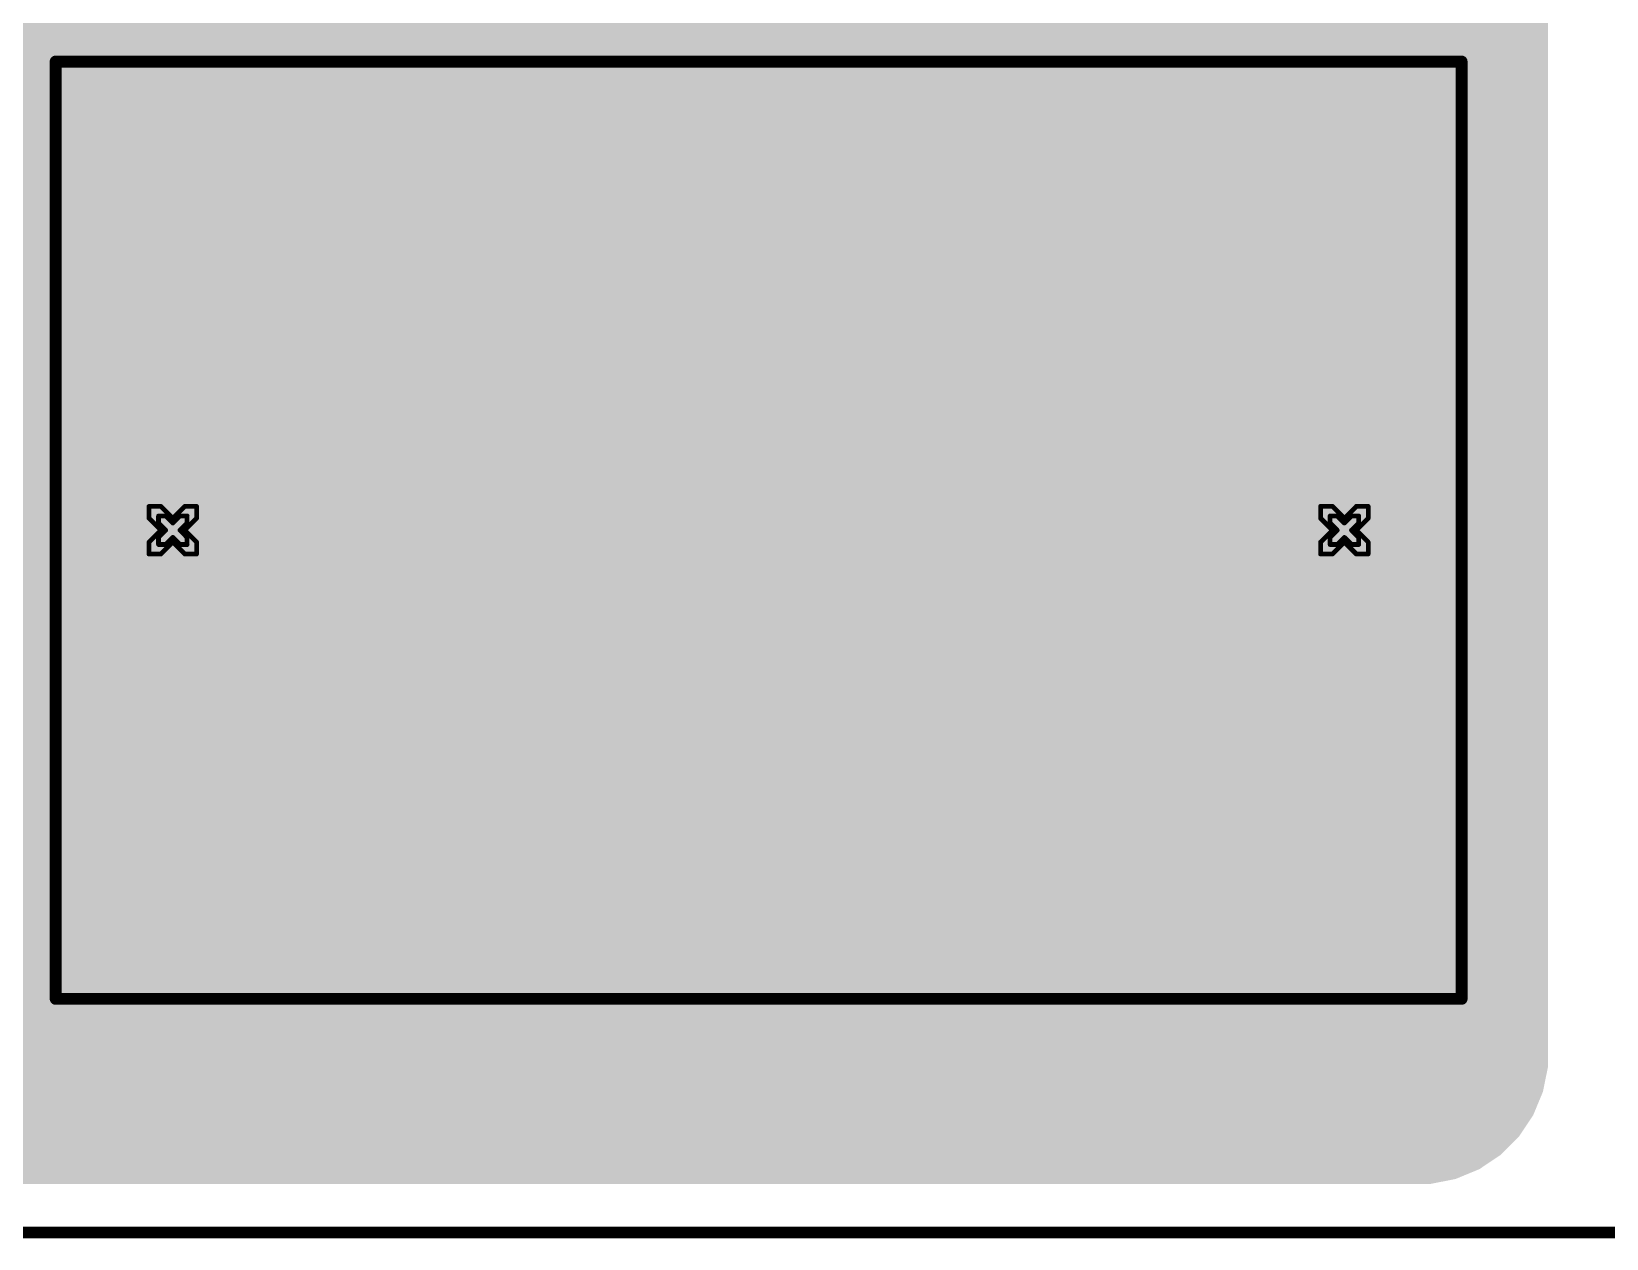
# Model space of a CAD drawing. Header units: inches. Extents: x -38 to 276, y -7 to 269.
# Drawn here: x 58.49 to 75.3, y -6.57 to 6.31 of the extents above; entities that cross this region are included whole.
import ezdxf

# ---------------------------------------------------------------- set-up
doc = ezdxf.new("R2010")
doc.units = ezdxf.units.IN
for name, color, linetype in [('Board Outline', 216, 'Continuous'), ('Bottom Layer', 5, 'Continuous'), ('Bottom Solder', 6, 'Continuous'), ('Drill Drawing', 1, 'Continuous'), ('Multi-Layer', 9, 'Continuous'), ('Pad Holes', 156, 'Continuous'), ('Top Layer', 1, 'Continuous'), ('Top Overlay', 2, 'Continuous'), ('Top Solder', 216, 'Continuous')]:
    doc.layers.add(name, color=color, linetype=linetype)

# ---------------------------------------------------------------- blocks, each defined once
blk = doc.blocks.new('890324024005_155')
at = {"layer": 'Bottom Layer'}
blk.add_hatch(color=5, dxfattribs=at).paths.add_polyline_path([(-7.15, 0.9), (-5.35, 0.9), (-5.35, -0.9), (-7.15, -0.9)])
h = blk.add_hatch(color=5, dxfattribs=at)
edge = h.paths.add_edge_path()
edge.add_arc((6.25, 0), 0.9, 0, 360)
at = {"layer": 'Bottom Solder'}
blk.add_hatch(color=6, dxfattribs=at).paths.add_polyline_path([(-7.252, 1.002), (-5.248, 1.002), (-5.248, -1.002), (-7.252, -1.002)])
h = blk.add_hatch(color=6, dxfattribs=at)
edge = h.paths.add_edge_path()
edge.add_arc((6.25, 0), 1.002, 0, 360)
at = {"layer": 'Multi-Layer'}
blk.add_hatch(color=9, dxfattribs=at).paths.add_polyline_path([(-7.15, 0.9), (-5.35, 0.9), (-5.35, -0.9), (-7.15, -0.9)])
h = blk.add_hatch(color=9, dxfattribs=at)
edge = h.paths.add_edge_path()
edge.add_arc((6.25, 0), 0.9, 0, 360)
at = {"layer": 'Pad Holes'}
h = blk.add_hatch(color=7, dxfattribs=at)
edge = h.paths.add_edge_path()
edge.add_arc((-6.25, 0), 0.46, 0, 360)
h = blk.add_hatch(color=7, dxfattribs=at)
edge = h.paths.add_edge_path()
edge.add_arc((6.25, 0), 0.46, 0, 360)
at = {"layer": 'Top Layer'}
blk.add_hatch(color=1, dxfattribs=at).paths.add_polyline_path([(-7.15, 0.9), (-5.35, 0.9), (-5.35, -0.9), (-7.15, -0.9)])
h = blk.add_hatch(color=1, dxfattribs=at)
edge = h.paths.add_edge_path()
edge.add_arc((6.25, 0), 0.9, 0, 360)
at = {"layer": 'Top Solder'}
blk.add_hatch(color=216, dxfattribs=at).paths.add_polyline_path([(-7.252, 1.002), (-5.248, 1.002), (-5.248, -1.002), (-7.252, -1.002)])
h = blk.add_hatch(color=216, dxfattribs=at)
edge = h.paths.add_edge_path()
edge.add_arc((6.25, 0), 1.002, 0, 360)
at = {"layer": 'Top Overlay'}
for points in [[(-7.5, -5, 0.127, 0.127, 0), (-7.5, 5, 0.127, 0.127, 0)], [(-7.5, 5, 0.127, 0.127, 0), (7.5, 5, 0.127, 0.127, 0)], [(7.5, -5, 0.127, 0.127, 0), (7.5, 5, 0.127, 0.127, 0)], [(-7.5, -5, 0.127, 0.127, 0), (7.5, -5, 0.127, 0.127, 0)]]:
    blk.add_lwpolyline(points, format="xyseb", dxfattribs=at)
for points in [[(-7.532, 5, 0.0635, 0.0635, 1), (-7.468, 5, 0.0635, 0.0635, 1)], [(-7.532, 5, 0.0635, 0.0635, 1), (-7.468, 5, 0.0635, 0.0635, 1)], [(7.468, 5, 0.0635, 0.0635, 1), (7.532, 5, 0.0635, 0.0635, 1)], [(7.468, 5, 0.0635, 0.0635, 1), (7.532, 5, 0.0635, 0.0635, 1)], [(-7.532, -5, 0.0635, 0.0635, 1), (-7.468, -5, 0.0635, 0.0635, 1)], [(-7.532, -5, 0.0635, 0.0635, 1), (-7.468, -5, 0.0635, 0.0635, 1)], [(7.468, -5, 0.0635, 0.0635, 1), (7.532, -5, 0.0635, 0.0635, 1)], [(7.468, -5, 0.0635, 0.0635, 1), (7.532, -5, 0.0635, 0.0635, 1)]]:
    blk.add_lwpolyline(points, format="xyseb", close=True, dxfattribs=at)

msp = doc.modelspace()

# ---------------------------------------------------------------- hatches: boundary and pattern name
at = {"layer": 'Bottom Layer'}
h = msp.add_hatch(color=5, dxfattribs=at)
h.paths.add_polyline_path([(66.813, 12.038), (73.47, 12.038), (73.47, 12.038), (73.47, 12.038), (73.589, 12.038), (73.822, 11.992), (74.041, 11.901), (74.239, 11.769), (74.407, 11.601), (74.539, 11.404), (74.63, 11.185), (74.676, 10.952), (74.676, 10.833), (74.676, -4.595), (74.676, -4.732), (74.622, -5.001), (74.517, -5.254), (74.365, -5.482), (74.171, -5.676), (73.943, -5.829), (73.689, -5.934), (73.42, -5.987), (54.61, -5.987), (41.674, -5.987), (41.584, -5.987), (41.407, -5.952), (41.24, -5.883), (41.091, -5.783), (40.963, -5.656), (40.863, -5.506), (40.794, -5.34), (40.759, -5.163), (40.759, -5.073), (40.759, -2.561), (40.759, -2.561), (40.759, -2.561), (40.759, -2.561), (40.755, -2.471), (40.749, -2.444), (40.72, -2.295), (40.651, -2.129), (40.551, -1.979), (40.424, -1.852), (40.275, -1.752), (40.109, -1.684), (39.933, -1.649), (39.843, -1.644), (36.684, -1.644), (36.684, -1.644), (36.594, -1.649), (36.418, -1.684), (36.252, -1.752), (36.102, -1.852), (35.975, -1.979), (35.876, -2.129), (35.807, -2.295), (35.772, -2.471), (35.767, -2.561), (35.767, -5.127), (35.767, -5.127), (35.767, -5.212), (35.734, -5.378), (35.67, -5.535), (35.575, -5.676), (35.456, -5.795), (35.315, -5.89), (35.158, -5.954), (34.992, -5.987), (34.907, -5.987), (12.464, -5.987), (12.337, -5.987), (12.088, -5.938), (11.854, -5.841), (11.643, -5.7), (11.463, -5.521), (11.323, -5.31), (11.225, -5.075), (11.176, -4.827), (11.176, -4.7), (11.176, 2.902), (11.176, 3.042), (11.23, 3.315), (11.337, 3.573), (11.492, 3.804), (11.689, 4.001), (11.921, 4.156), (12.178, 4.263), (12.452, 4.317), (49.276, 4.317), (49.276, 4.317), (49.276, 4.317), (49.414, 4.317), (49.684, 4.264), (49.938, 4.158), (50.167, 4.005), (50.361, 3.811), (50.514, 3.582), (50.619, 3.328), (50.673, 3.058), (50.673, 2.92), (50.673, 0.507), (50.68, 0.37), (50.733, 0.102), (50.838, -0.151), (50.99, -0.379), (51.184, -0.573), (51.411, -0.725), (51.664, -0.83), (51.933, -0.883), (52.07, -0.89), (55.626, -0.89), (63.889, -0.89), (64.008, -0.89), (64.008, -0.89), (64.008, -0.89), (64.008, -0.89), (64.155, -0.882), (64.444, -0.824), (64.717, -0.71), (64.961, -0.546), (65.169, -0.337), (65.332, -0.091), (65.444, 0.181), (65.501, 0.471), (65.508, 0.618), (65.508, 3.328), (65.508, 10.614), (65.508, 10.733), (65.508, 10.733), (65.508, 10.733), (65.508, 10.733), (65.508, 10.862), (65.558, 11.114), (65.657, 11.352), (65.799, 11.565), (65.981, 11.747), (66.195, 11.89), (66.433, 11.988), (66.685, 12.038)])
h.paths.add_polyline_path([(25.285, 0.309), (24.793, 0.309), (24.311, 0.213), (23.857, 0.024), (23.448, -0.249), (23.101, -0.596), (22.828, -1.005), (22.639, -1.459), (22.543, -1.942), (22.543, -2.433), (22.639, -2.915), (22.828, -3.37), (23.101, -3.778), (23.448, -4.126), (23.857, -4.399), (24.311, -4.587), (24.793, -4.683), (25.285, -4.683), (25.767, -4.587), (26.222, -4.399), (26.63, -4.126), (26.978, -3.778), (27.251, -3.37), (27.439, -2.915), (27.535, -2.433), (27.535, -1.942), (27.439, -1.459), (27.251, -1.005), (26.978, -0.596), (26.63, -0.249), (26.222, 0.024), (25.767, 0.213)], flags=0)
at = {"layer": 'Top Layer'}
msp.add_hatch(color=1, dxfattribs=at).paths.add_polyline_path([(50.607, 12), (50.607, 12), (64.775, 12), (64.952, 12), (65.299, 11.931), (65.626, 11.795), (65.921, 11.599), (66.171, 11.349), (66.367, 11.054), (66.503, 10.727), (66.572, 10.38), (66.572, 10.203), (66.572, 10.203), (66.572, 10.203), (66.572, -4.444), (66.572, -4.584), (66.518, -4.857), (66.411, -5.115), (66.256, -5.346), (66.059, -5.544), (65.827, -5.699), (65.569, -5.805), (65.296, -5.86), (65.157, -5.86), (46.937, -5.86), (46.756, -5.824), (46.586, -5.753), (46.433, -5.651), (46.302, -5.52), (46.2, -5.367), (46.129, -5.197), (46.093, -5.016), (46.093, -2.375), (46.089, -2.291), (46.056, -2.126), (45.992, -1.97), (45.898, -1.83), (45.779, -1.711), (45.639, -1.618), (45.484, -1.553), (45.351, -1.527), (45.318, -1.521), (45.234, -1.516), (45.234, -1.516), (45.234, -1.516), (45.234, -1.516), (41.938, -1.516), (41.856, -1.521), (41.695, -1.552), (41.544, -1.615), (41.407, -1.706), (41.291, -1.822), (41.2, -1.959), (41.137, -2.11), (41.113, -2.231), (41.105, -2.271), (41.101, -2.353), (41.101, -2.353), (41.101, -2.353), (41.101, -4.89), (41.101, -4.986), (41.064, -5.173), (40.991, -5.349), (40.885, -5.508), (40.75, -5.643), (40.591, -5.749), (40.415, -5.822), (40.257, -5.854), (40.132, -5.86), (40.132, -5.86), (21.86, -5.86), (21.732, -5.86), (21.481, -5.81), (21.244, -5.712), (21.032, -5.57), (20.851, -5.389), (20.708, -5.176), (20.611, -4.94), (20.561, -4.689), (20.561, -4.561), (20.561, 1.958), (20.561, 2.147), (20.634, 2.517), (20.779, 2.866), (20.989, 3.181), (21.256, 3.448), (21.57, 3.658), (21.919, 3.802), (22.29, 3.876), (47.564, 3.876), (47.705, 3.883), (47.981, 3.938), (48.241, 4.046), (48.475, 4.202), (48.674, 4.401), (48.83, 4.635), (48.938, 4.895), (48.993, 5.171), (49, 5.312), (49, 5.312), (49, 10.391), (49, 10.55), (49.061, 10.86), (49.182, 11.153), (49.358, 11.417), (49.582, 11.641), (49.845, 11.817), (50.138, 11.938), (50.449, 12)])

# ---------------------------------------------------------------- linework, layer by layer
at = {"layer": 'Board Outline'}
msp.add_lwpolyline([(-0.741, -6.505, 0.127, 0.127, 0), (112.859, -6.505, 0.127, 0.127, 0)], format="xyseb", dxfattribs=at)
at = {"layer": 'Drill Drawing'}
for points in [[(59.749, 1.115, 0.0508, 0.0508, 0), (59.749, 1.242, 0.0508, 0.0508, 0)], [(59.749, 1.242, 0.0508, 0.0508, 0), (59.876, 1.242, 0.0508, 0.0508, 0)], [(59.876, 1.242, 0.0508, 0.0508, 0), (60.003, 1.115, 0.0508, 0.0508, 0)], [(60.003, 1.115, 0.0508, 0.0508, 0), (60.13, 1.242, 0.0508, 0.0508, 0)], [(60.13, 1.242, 0.0508, 0.0508, 0), (60.257, 1.242, 0.0508, 0.0508, 0)], [(60.257, 1.115, 0.0508, 0.0508, 0), (60.257, 1.242, 0.0508, 0.0508, 0)], [(72.249, 1.115, 0.0508, 0.0508, 0), (72.249, 1.242, 0.0508, 0.0508, 0)], [(72.249, 1.242, 0.0508, 0.0508, 0), (72.376, 1.242, 0.0508, 0.0508, 0)], [(72.376, 1.242, 0.0508, 0.0508, 0), (72.503, 1.115, 0.0508, 0.0508, 0)], [(72.503, 1.115, 0.0508, 0.0508, 0), (72.63, 1.242, 0.0508, 0.0508, 0)], [(72.63, 1.242, 0.0508, 0.0508, 0), (72.757, 1.242, 0.0508, 0.0508, 0)], [(72.757, 1.115, 0.0508, 0.0508, 0), (72.757, 1.242, 0.0508, 0.0508, 0)], [(59.749, 1.115, 0.0508, 0.0508, 0), (59.876, 0.988, 0.0508, 0.0508, 0)], [(59.749, 0.861, 0.0508, 0.0508, 0), (59.876, 0.988, 0.0508, 0.0508, 0)], [(59.85, 1.064, 0.0508, 0.0508, 0), (59.85, 1.14, 0.0508, 0.0508, 0)], [(59.85, 1.14, 0.0508, 0.0508, 0), (59.927, 1.14, 0.0508, 0.0508, 0)], [(59.85, 1.064, 0.0508, 0.0508, 0), (59.927, 0.988, 0.0508, 0.0508, 0)], [(59.85, 0.911, 0.0508, 0.0508, 0), (59.927, 0.988, 0.0508, 0.0508, 0)], [(59.927, 1.14, 0.0508, 0.0508, 0), (60.003, 1.064, 0.0508, 0.0508, 0)], [(60.003, 1.064, 0.0508, 0.0508, 0), (60.079, 1.14, 0.0508, 0.0508, 0)], [(60.079, 1.14, 0.0508, 0.0508, 0), (60.155, 1.14, 0.0508, 0.0508, 0)], [(60.079, 0.988, 0.0508, 0.0508, 0), (60.155, 1.064, 0.0508, 0.0508, 0)], [(60.079, 0.988, 0.0508, 0.0508, 0), (60.155, 0.911, 0.0508, 0.0508, 0)], [(60.13, 0.988, 0.0508, 0.0508, 0), (60.257, 1.115, 0.0508, 0.0508, 0)], [(60.13, 0.988, 0.0508, 0.0508, 0), (60.257, 0.861, 0.0508, 0.0508, 0)], [(60.155, 1.064, 0.0508, 0.0508, 0), (60.155, 1.14, 0.0508, 0.0508, 0)], [(72.249, 1.115, 0.0508, 0.0508, 0), (72.376, 0.988, 0.0508, 0.0508, 0)], [(72.249, 0.861, 0.0508, 0.0508, 0), (72.376, 0.988, 0.0508, 0.0508, 0)], [(72.35, 1.064, 0.0508, 0.0508, 0), (72.35, 1.14, 0.0508, 0.0508, 0)], [(72.35, 1.14, 0.0508, 0.0508, 0), (72.427, 1.14, 0.0508, 0.0508, 0)], [(72.35, 1.064, 0.0508, 0.0508, 0), (72.427, 0.988, 0.0508, 0.0508, 0)], [(72.35, 0.911, 0.0508, 0.0508, 0), (72.427, 0.988, 0.0508, 0.0508, 0)], [(72.427, 1.14, 0.0508, 0.0508, 0), (72.503, 1.064, 0.0508, 0.0508, 0)], [(72.503, 1.064, 0.0508, 0.0508, 0), (72.579, 1.14, 0.0508, 0.0508, 0)], [(72.579, 1.14, 0.0508, 0.0508, 0), (72.655, 1.14, 0.0508, 0.0508, 0)], [(72.579, 0.988, 0.0508, 0.0508, 0), (72.655, 1.064, 0.0508, 0.0508, 0)], [(72.579, 0.988, 0.0508, 0.0508, 0), (72.655, 0.911, 0.0508, 0.0508, 0)], [(72.63, 0.988, 0.0508, 0.0508, 0), (72.757, 1.115, 0.0508, 0.0508, 0)], [(72.63, 0.988, 0.0508, 0.0508, 0), (72.757, 0.861, 0.0508, 0.0508, 0)], [(72.655, 1.064, 0.0508, 0.0508, 0), (72.655, 1.14, 0.0508, 0.0508, 0)], [(59.749, 0.734, 0.0508, 0.0508, 0), (59.749, 0.861, 0.0508, 0.0508, 0)], [(59.85, 0.835, 0.0508, 0.0508, 0), (59.85, 0.911, 0.0508, 0.0508, 0)], [(59.85, 0.835, 0.0508, 0.0508, 0), (59.927, 0.835, 0.0508, 0.0508, 0)], [(59.876, 0.734, 0.0508, 0.0508, 0), (60.003, 0.861, 0.0508, 0.0508, 0)], [(59.927, 0.835, 0.0508, 0.0508, 0), (60.003, 0.911, 0.0508, 0.0508, 0)], [(60.003, 0.911, 0.0508, 0.0508, 0), (60.079, 0.835, 0.0508, 0.0508, 0)], [(60.003, 0.861, 0.0508, 0.0508, 0), (60.13, 0.734, 0.0508, 0.0508, 0)], [(60.079, 0.835, 0.0508, 0.0508, 0), (60.155, 0.835, 0.0508, 0.0508, 0)], [(60.155, 0.835, 0.0508, 0.0508, 0), (60.155, 0.911, 0.0508, 0.0508, 0)], [(60.257, 0.734, 0.0508, 0.0508, 0), (60.257, 0.861, 0.0508, 0.0508, 0)], [(72.249, 0.734, 0.0508, 0.0508, 0), (72.249, 0.861, 0.0508, 0.0508, 0)], [(72.35, 0.835, 0.0508, 0.0508, 0), (72.35, 0.911, 0.0508, 0.0508, 0)], [(72.35, 0.835, 0.0508, 0.0508, 0), (72.427, 0.835, 0.0508, 0.0508, 0)], [(72.376, 0.734, 0.0508, 0.0508, 0), (72.503, 0.861, 0.0508, 0.0508, 0)], [(72.427, 0.835, 0.0508, 0.0508, 0), (72.503, 0.911, 0.0508, 0.0508, 0)], [(72.503, 0.911, 0.0508, 0.0508, 0), (72.579, 0.835, 0.0508, 0.0508, 0)], [(72.503, 0.861, 0.0508, 0.0508, 0), (72.63, 0.734, 0.0508, 0.0508, 0)], [(72.579, 0.835, 0.0508, 0.0508, 0), (72.655, 0.835, 0.0508, 0.0508, 0)], [(72.655, 0.835, 0.0508, 0.0508, 0), (72.655, 0.911, 0.0508, 0.0508, 0)], [(72.757, 0.734, 0.0508, 0.0508, 0), (72.757, 0.861, 0.0508, 0.0508, 0)], [(59.749, 0.734, 0.0508, 0.0508, 0), (59.876, 0.734, 0.0508, 0.0508, 0)], [(60.13, 0.734, 0.0508, 0.0508, 0), (60.257, 0.734, 0.0508, 0.0508, 0)], [(72.249, 0.734, 0.0508, 0.0508, 0), (72.376, 0.734, 0.0508, 0.0508, 0)], [(72.63, 0.734, 0.0508, 0.0508, 0), (72.757, 0.734, 0.0508, 0.0508, 0)]]:
    msp.add_lwpolyline(points, format="xyseb", dxfattribs=at)
for points in [[(59.736, 1.242, 0.0254, 0.0254, 1), (59.761, 1.242, 0.0254, 0.0254, 1)], [(59.736, 1.242, 0.0254, 0.0254, 1), (59.761, 1.242, 0.0254, 0.0254, 1)], [(59.863, 1.242, 0.0254, 0.0254, 1), (59.888, 1.242, 0.0254, 0.0254, 1)], [(59.863, 1.242, 0.0254, 0.0254, 1), (59.888, 1.242, 0.0254, 0.0254, 1)], [(60.117, 1.242, 0.0254, 0.0254, 1), (60.142, 1.242, 0.0254, 0.0254, 1)], [(60.117, 1.242, 0.0254, 0.0254, 1), (60.142, 1.242, 0.0254, 0.0254, 1)], [(60.244, 1.242, 0.0254, 0.0254, 1), (60.269, 1.242, 0.0254, 0.0254, 1)], [(60.244, 1.242, 0.0254, 0.0254, 1), (60.269, 1.242, 0.0254, 0.0254, 1)], [(72.236, 1.242, 0.0254, 0.0254, 1), (72.261, 1.242, 0.0254, 0.0254, 1)], [(72.236, 1.242, 0.0254, 0.0254, 1), (72.261, 1.242, 0.0254, 0.0254, 1)], [(72.363, 1.242, 0.0254, 0.0254, 1), (72.388, 1.242, 0.0254, 0.0254, 1)], [(72.363, 1.242, 0.0254, 0.0254, 1), (72.388, 1.242, 0.0254, 0.0254, 1)], [(72.617, 1.242, 0.0254, 0.0254, 1), (72.642, 1.242, 0.0254, 0.0254, 1)], [(72.617, 1.242, 0.0254, 0.0254, 1), (72.642, 1.242, 0.0254, 0.0254, 1)], [(72.744, 1.242, 0.0254, 0.0254, 1), (72.769, 1.242, 0.0254, 0.0254, 1)], [(72.744, 1.242, 0.0254, 0.0254, 1), (72.769, 1.242, 0.0254, 0.0254, 1)], [(59.736, 1.115, 0.0254, 0.0254, 1), (59.761, 1.115, 0.0254, 0.0254, 1)], [(59.736, 1.115, 0.0254, 0.0254, 1), (59.761, 1.115, 0.0254, 0.0254, 1)], [(59.838, 1.14, 0.0254, 0.0254, 1), (59.863, 1.14, 0.0254, 0.0254, 1)], [(59.838, 1.14, 0.0254, 0.0254, 1), (59.863, 1.14, 0.0254, 0.0254, 1)], [(59.838, 1.064, 0.0254, 0.0254, 1), (59.863, 1.064, 0.0254, 0.0254, 1)], [(59.838, 1.064, 0.0254, 0.0254, 1), (59.863, 1.064, 0.0254, 0.0254, 1)], [(59.863, 0.988, 0.0254, 0.0254, 1), (59.888, 0.988, 0.0254, 0.0254, 1)], [(59.863, 0.988, 0.0254, 0.0254, 1), (59.888, 0.988, 0.0254, 0.0254, 1)], [(59.914, 1.14, 0.0254, 0.0254, 1), (59.939, 1.14, 0.0254, 0.0254, 1)], [(59.914, 1.14, 0.0254, 0.0254, 1), (59.939, 1.14, 0.0254, 0.0254, 1)], [(59.914, 0.988, 0.0254, 0.0254, 1), (59.939, 0.988, 0.0254, 0.0254, 1)], [(59.914, 0.988, 0.0254, 0.0254, 1), (59.939, 0.988, 0.0254, 0.0254, 1)], [(59.99, 1.115, 0.0254, 0.0254, 1), (60.015, 1.115, 0.0254, 0.0254, 1)], [(59.99, 1.115, 0.0254, 0.0254, 1), (60.015, 1.115, 0.0254, 0.0254, 1)], [(59.99, 1.064, 0.0254, 0.0254, 1), (60.015, 1.064, 0.0254, 0.0254, 1)], [(59.99, 1.064, 0.0254, 0.0254, 1), (60.015, 1.064, 0.0254, 0.0254, 1)], [(60.066, 1.14, 0.0254, 0.0254, 1), (60.092, 1.14, 0.0254, 0.0254, 1)], [(60.066, 1.14, 0.0254, 0.0254, 1), (60.092, 1.14, 0.0254, 0.0254, 1)], [(60.066, 0.988, 0.0254, 0.0254, 1), (60.092, 0.988, 0.0254, 0.0254, 1)], [(60.066, 0.988, 0.0254, 0.0254, 1), (60.092, 0.988, 0.0254, 0.0254, 1)], [(60.117, 0.988, 0.0254, 0.0254, 1), (60.142, 0.988, 0.0254, 0.0254, 1)], [(60.117, 0.988, 0.0254, 0.0254, 1), (60.142, 0.988, 0.0254, 0.0254, 1)], [(60.142, 1.14, 0.0254, 0.0254, 1), (60.168, 1.14, 0.0254, 0.0254, 1)], [(60.142, 1.14, 0.0254, 0.0254, 1), (60.168, 1.14, 0.0254, 0.0254, 1)], [(60.142, 1.064, 0.0254, 0.0254, 1), (60.168, 1.064, 0.0254, 0.0254, 1)], [(60.142, 1.064, 0.0254, 0.0254, 1), (60.168, 1.064, 0.0254, 0.0254, 1)], [(60.244, 1.115, 0.0254, 0.0254, 1), (60.269, 1.115, 0.0254, 0.0254, 1)], [(60.244, 1.115, 0.0254, 0.0254, 1), (60.269, 1.115, 0.0254, 0.0254, 1)], [(72.236, 1.115, 0.0254, 0.0254, 1), (72.261, 1.115, 0.0254, 0.0254, 1)], [(72.236, 1.115, 0.0254, 0.0254, 1), (72.261, 1.115, 0.0254, 0.0254, 1)], [(72.338, 1.14, 0.0254, 0.0254, 1), (72.363, 1.14, 0.0254, 0.0254, 1)], [(72.338, 1.14, 0.0254, 0.0254, 1), (72.363, 1.14, 0.0254, 0.0254, 1)], [(72.338, 1.064, 0.0254, 0.0254, 1), (72.363, 1.064, 0.0254, 0.0254, 1)], [(72.338, 1.064, 0.0254, 0.0254, 1), (72.363, 1.064, 0.0254, 0.0254, 1)], [(72.363, 0.988, 0.0254, 0.0254, 1), (72.388, 0.988, 0.0254, 0.0254, 1)], [(72.363, 0.988, 0.0254, 0.0254, 1), (72.388, 0.988, 0.0254, 0.0254, 1)], [(72.414, 1.14, 0.0254, 0.0254, 1), (72.439, 1.14, 0.0254, 0.0254, 1)], [(72.414, 1.14, 0.0254, 0.0254, 1), (72.439, 1.14, 0.0254, 0.0254, 1)], [(72.414, 0.988, 0.0254, 0.0254, 1), (72.439, 0.988, 0.0254, 0.0254, 1)], [(72.414, 0.988, 0.0254, 0.0254, 1), (72.439, 0.988, 0.0254, 0.0254, 1)], [(72.49, 1.115, 0.0254, 0.0254, 1), (72.515, 1.115, 0.0254, 0.0254, 1)], [(72.49, 1.115, 0.0254, 0.0254, 1), (72.515, 1.115, 0.0254, 0.0254, 1)], [(72.49, 1.064, 0.0254, 0.0254, 1), (72.515, 1.064, 0.0254, 0.0254, 1)], [(72.49, 1.064, 0.0254, 0.0254, 1), (72.515, 1.064, 0.0254, 0.0254, 1)], [(72.566, 1.14, 0.0254, 0.0254, 1), (72.592, 1.14, 0.0254, 0.0254, 1)], [(72.566, 1.14, 0.0254, 0.0254, 1), (72.592, 1.14, 0.0254, 0.0254, 1)], [(72.566, 0.988, 0.0254, 0.0254, 1), (72.592, 0.988, 0.0254, 0.0254, 1)], [(72.566, 0.988, 0.0254, 0.0254, 1), (72.592, 0.988, 0.0254, 0.0254, 1)], [(72.617, 0.988, 0.0254, 0.0254, 1), (72.642, 0.988, 0.0254, 0.0254, 1)], [(72.617, 0.988, 0.0254, 0.0254, 1), (72.642, 0.988, 0.0254, 0.0254, 1)], [(72.642, 1.14, 0.0254, 0.0254, 1), (72.668, 1.14, 0.0254, 0.0254, 1)], [(72.642, 1.14, 0.0254, 0.0254, 1), (72.668, 1.14, 0.0254, 0.0254, 1)], [(72.642, 1.064, 0.0254, 0.0254, 1), (72.668, 1.064, 0.0254, 0.0254, 1)], [(72.642, 1.064, 0.0254, 0.0254, 1), (72.668, 1.064, 0.0254, 0.0254, 1)], [(72.744, 1.115, 0.0254, 0.0254, 1), (72.769, 1.115, 0.0254, 0.0254, 1)], [(72.744, 1.115, 0.0254, 0.0254, 1), (72.769, 1.115, 0.0254, 0.0254, 1)], [(59.736, 0.861, 0.0254, 0.0254, 1), (59.761, 0.861, 0.0254, 0.0254, 1)], [(59.736, 0.861, 0.0254, 0.0254, 1), (59.761, 0.861, 0.0254, 0.0254, 1)], [(59.838, 0.911, 0.0254, 0.0254, 1), (59.863, 0.911, 0.0254, 0.0254, 1)], [(59.838, 0.911, 0.0254, 0.0254, 1), (59.863, 0.911, 0.0254, 0.0254, 1)], [(59.838, 0.835, 0.0254, 0.0254, 1), (59.863, 0.835, 0.0254, 0.0254, 1)], [(59.838, 0.835, 0.0254, 0.0254, 1), (59.863, 0.835, 0.0254, 0.0254, 1)], [(59.914, 0.835, 0.0254, 0.0254, 1), (59.939, 0.835, 0.0254, 0.0254, 1)], [(59.914, 0.835, 0.0254, 0.0254, 1), (59.939, 0.835, 0.0254, 0.0254, 1)], [(59.99, 0.911, 0.0254, 0.0254, 1), (60.015, 0.911, 0.0254, 0.0254, 1)], [(59.99, 0.911, 0.0254, 0.0254, 1), (60.015, 0.911, 0.0254, 0.0254, 1)], [(59.99, 0.861, 0.0254, 0.0254, 1), (60.015, 0.861, 0.0254, 0.0254, 1)], [(59.99, 0.861, 0.0254, 0.0254, 1), (60.015, 0.861, 0.0254, 0.0254, 1)], [(60.066, 0.835, 0.0254, 0.0254, 1), (60.092, 0.835, 0.0254, 0.0254, 1)], [(60.066, 0.835, 0.0254, 0.0254, 1), (60.092, 0.835, 0.0254, 0.0254, 1)], [(60.142, 0.911, 0.0254, 0.0254, 1), (60.168, 0.911, 0.0254, 0.0254, 1)], [(60.142, 0.911, 0.0254, 0.0254, 1), (60.168, 0.911, 0.0254, 0.0254, 1)], [(60.142, 0.835, 0.0254, 0.0254, 1), (60.168, 0.835, 0.0254, 0.0254, 1)], [(60.142, 0.835, 0.0254, 0.0254, 1), (60.168, 0.835, 0.0254, 0.0254, 1)], [(60.244, 0.861, 0.0254, 0.0254, 1), (60.269, 0.861, 0.0254, 0.0254, 1)], [(60.244, 0.861, 0.0254, 0.0254, 1), (60.269, 0.861, 0.0254, 0.0254, 1)], [(72.236, 0.861, 0.0254, 0.0254, 1), (72.261, 0.861, 0.0254, 0.0254, 1)], [(72.236, 0.861, 0.0254, 0.0254, 1), (72.261, 0.861, 0.0254, 0.0254, 1)], [(72.338, 0.911, 0.0254, 0.0254, 1), (72.363, 0.911, 0.0254, 0.0254, 1)], [(72.338, 0.911, 0.0254, 0.0254, 1), (72.363, 0.911, 0.0254, 0.0254, 1)], [(72.338, 0.835, 0.0254, 0.0254, 1), (72.363, 0.835, 0.0254, 0.0254, 1)], [(72.338, 0.835, 0.0254, 0.0254, 1), (72.363, 0.835, 0.0254, 0.0254, 1)], [(72.414, 0.835, 0.0254, 0.0254, 1), (72.439, 0.835, 0.0254, 0.0254, 1)], [(72.414, 0.835, 0.0254, 0.0254, 1), (72.439, 0.835, 0.0254, 0.0254, 1)], [(72.49, 0.911, 0.0254, 0.0254, 1), (72.515, 0.911, 0.0254, 0.0254, 1)], [(72.49, 0.911, 0.0254, 0.0254, 1), (72.515, 0.911, 0.0254, 0.0254, 1)], [(72.49, 0.861, 0.0254, 0.0254, 1), (72.515, 0.861, 0.0254, 0.0254, 1)], [(72.49, 0.861, 0.0254, 0.0254, 1), (72.515, 0.861, 0.0254, 0.0254, 1)], [(72.566, 0.835, 0.0254, 0.0254, 1), (72.592, 0.835, 0.0254, 0.0254, 1)], [(72.566, 0.835, 0.0254, 0.0254, 1), (72.592, 0.835, 0.0254, 0.0254, 1)], [(72.642, 0.911, 0.0254, 0.0254, 1), (72.668, 0.911, 0.0254, 0.0254, 1)], [(72.642, 0.911, 0.0254, 0.0254, 1), (72.668, 0.911, 0.0254, 0.0254, 1)], [(72.642, 0.835, 0.0254, 0.0254, 1), (72.668, 0.835, 0.0254, 0.0254, 1)], [(72.642, 0.835, 0.0254, 0.0254, 1), (72.668, 0.835, 0.0254, 0.0254, 1)], [(72.744, 0.861, 0.0254, 0.0254, 1), (72.769, 0.861, 0.0254, 0.0254, 1)], [(72.744, 0.861, 0.0254, 0.0254, 1), (72.769, 0.861, 0.0254, 0.0254, 1)], [(59.736, 0.734, 0.0254, 0.0254, 1), (59.761, 0.734, 0.0254, 0.0254, 1)], [(59.736, 0.734, 0.0254, 0.0254, 1), (59.761, 0.734, 0.0254, 0.0254, 1)], [(59.863, 0.734, 0.0254, 0.0254, 1), (59.888, 0.734, 0.0254, 0.0254, 1)], [(59.863, 0.734, 0.0254, 0.0254, 1), (59.888, 0.734, 0.0254, 0.0254, 1)], [(60.117, 0.734, 0.0254, 0.0254, 1), (60.142, 0.734, 0.0254, 0.0254, 1)], [(60.117, 0.734, 0.0254, 0.0254, 1), (60.142, 0.734, 0.0254, 0.0254, 1)], [(60.244, 0.734, 0.0254, 0.0254, 1), (60.269, 0.734, 0.0254, 0.0254, 1)], [(60.244, 0.734, 0.0254, 0.0254, 1), (60.269, 0.734, 0.0254, 0.0254, 1)], [(72.236, 0.734, 0.0254, 0.0254, 1), (72.261, 0.734, 0.0254, 0.0254, 1)], [(72.236, 0.734, 0.0254, 0.0254, 1), (72.261, 0.734, 0.0254, 0.0254, 1)], [(72.363, 0.734, 0.0254, 0.0254, 1), (72.388, 0.734, 0.0254, 0.0254, 1)], [(72.363, 0.734, 0.0254, 0.0254, 1), (72.388, 0.734, 0.0254, 0.0254, 1)], [(72.617, 0.734, 0.0254, 0.0254, 1), (72.642, 0.734, 0.0254, 0.0254, 1)], [(72.617, 0.734, 0.0254, 0.0254, 1), (72.642, 0.734, 0.0254, 0.0254, 1)], [(72.744, 0.734, 0.0254, 0.0254, 1), (72.769, 0.734, 0.0254, 0.0254, 1)], [(72.744, 0.734, 0.0254, 0.0254, 1), (72.769, 0.734, 0.0254, 0.0254, 1)]]:
    msp.add_lwpolyline(points, format="xyseb", close=True, dxfattribs=at)

# ---------------------------------------------------------------- block references
msp.add_blockref('890324024005_155', (66.253, 0.988))

doc.saveas('drawing.dxf')
